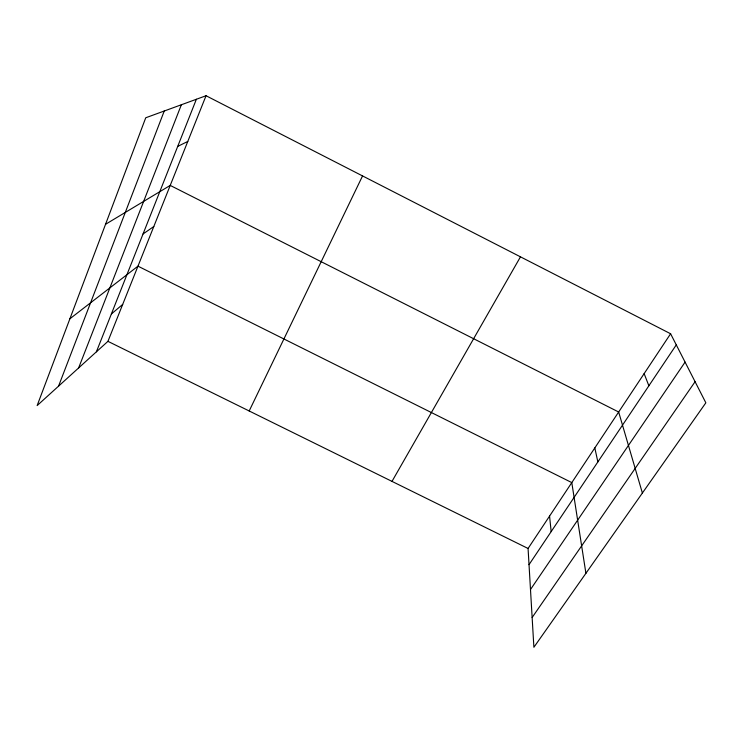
<?xml version="1.0" encoding="UTF-8"?>
<svg xmlns="http://www.w3.org/2000/svg" width="743" height="743" viewBox="0 0 743 743"><rect width="100%" height="100%" fill="white"/><g stroke="black" fill="none" stroke-linecap="round" stroke-linejoin="round"><path stroke-width="1.11" d="M58.548 386.156L164.249 111.013M78.609 367.961L181.366 104.754M96.386 351.829L196.375 99.265M206.043 95.736L145.739 117.775L37.15 405.576L107.939 341.343L206.043 95.736L670.604 333.756L705.85 402.808L533.892 647.264L528.069 548.473L670.604 333.756M249.184 410.981L362.556 175.924M391.998 481.39L520.471 256.837M529.016 564.671L676.279 344.891M530.483 589.533L685.074 362.12M532.137 617.507L695.076 381.716M111.376 313.964L122.697 304.416M69.898 318.784L137.975 266.161L571.794 482.597L585.911 573.317M143.046 233.98L153.801 226.522M105.543 224.302L170.221 185.416L618.659 412.003L642.379 493.036M177.707 146.408L187.784 141.449M107.939 341.343L528.069 548.473M644.144 373.618L648.871 385.793M594.818 447.918L597.864 461.923M549.56 516.097L551.167 531.616"/></g></svg>
